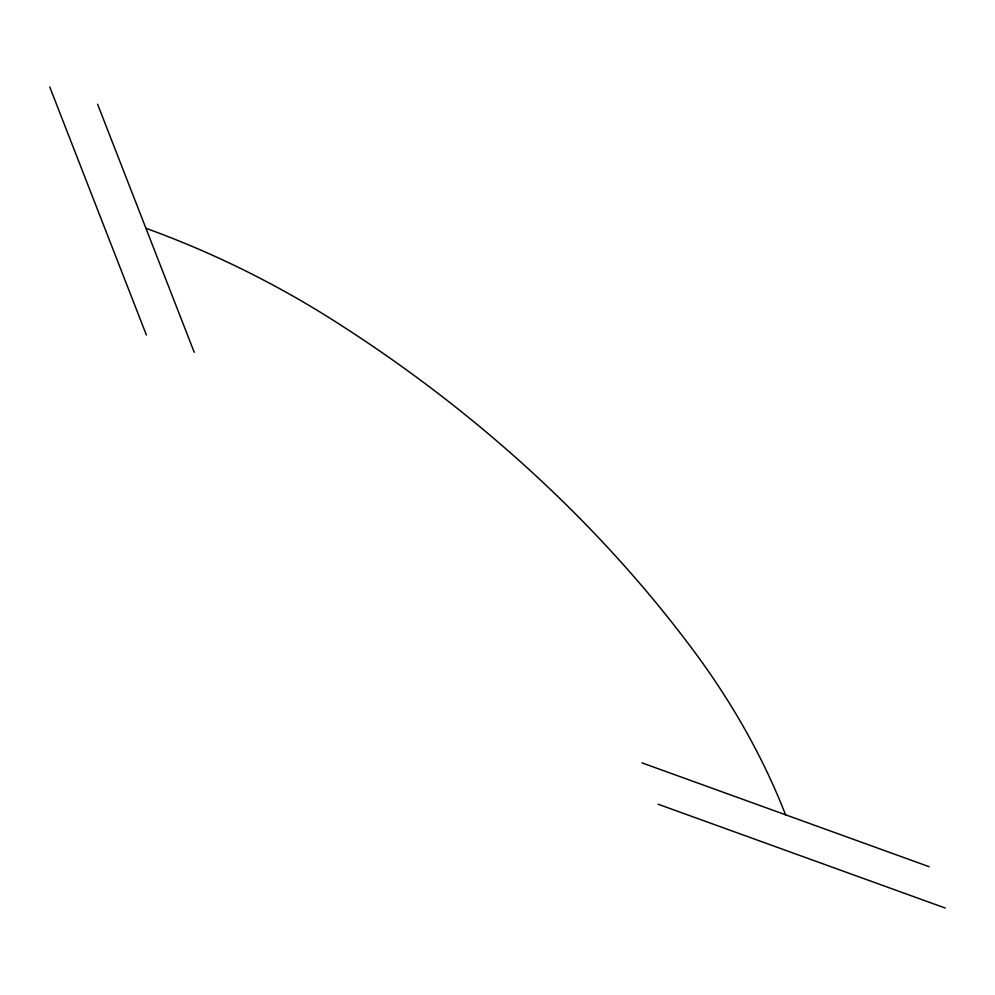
<?xml version="1.0" encoding="UTF-8"?>
<svg xmlns="http://www.w3.org/2000/svg" width="995" height="995" viewBox="0 0 995 995"><rect width="100%" height="100%" fill="white"/><g stroke="black" fill="none" stroke-linecap="round" stroke-linejoin="round"><path stroke-width="1.49" d="M641.999 762.879L929.143 866.707M658.105 804.221L945.25 908.049M97.609 104.251L194.249 352.329M49.75 86.951L146.389 335.029M785.565 814.793A718.166 535.372 28.2 0 0 694.709 652.21A1084.96 808.811 28.2 0 0 331.484 319.171A718.166 535.372 28.2 0 0 145.929 228.29"/></g></svg>
